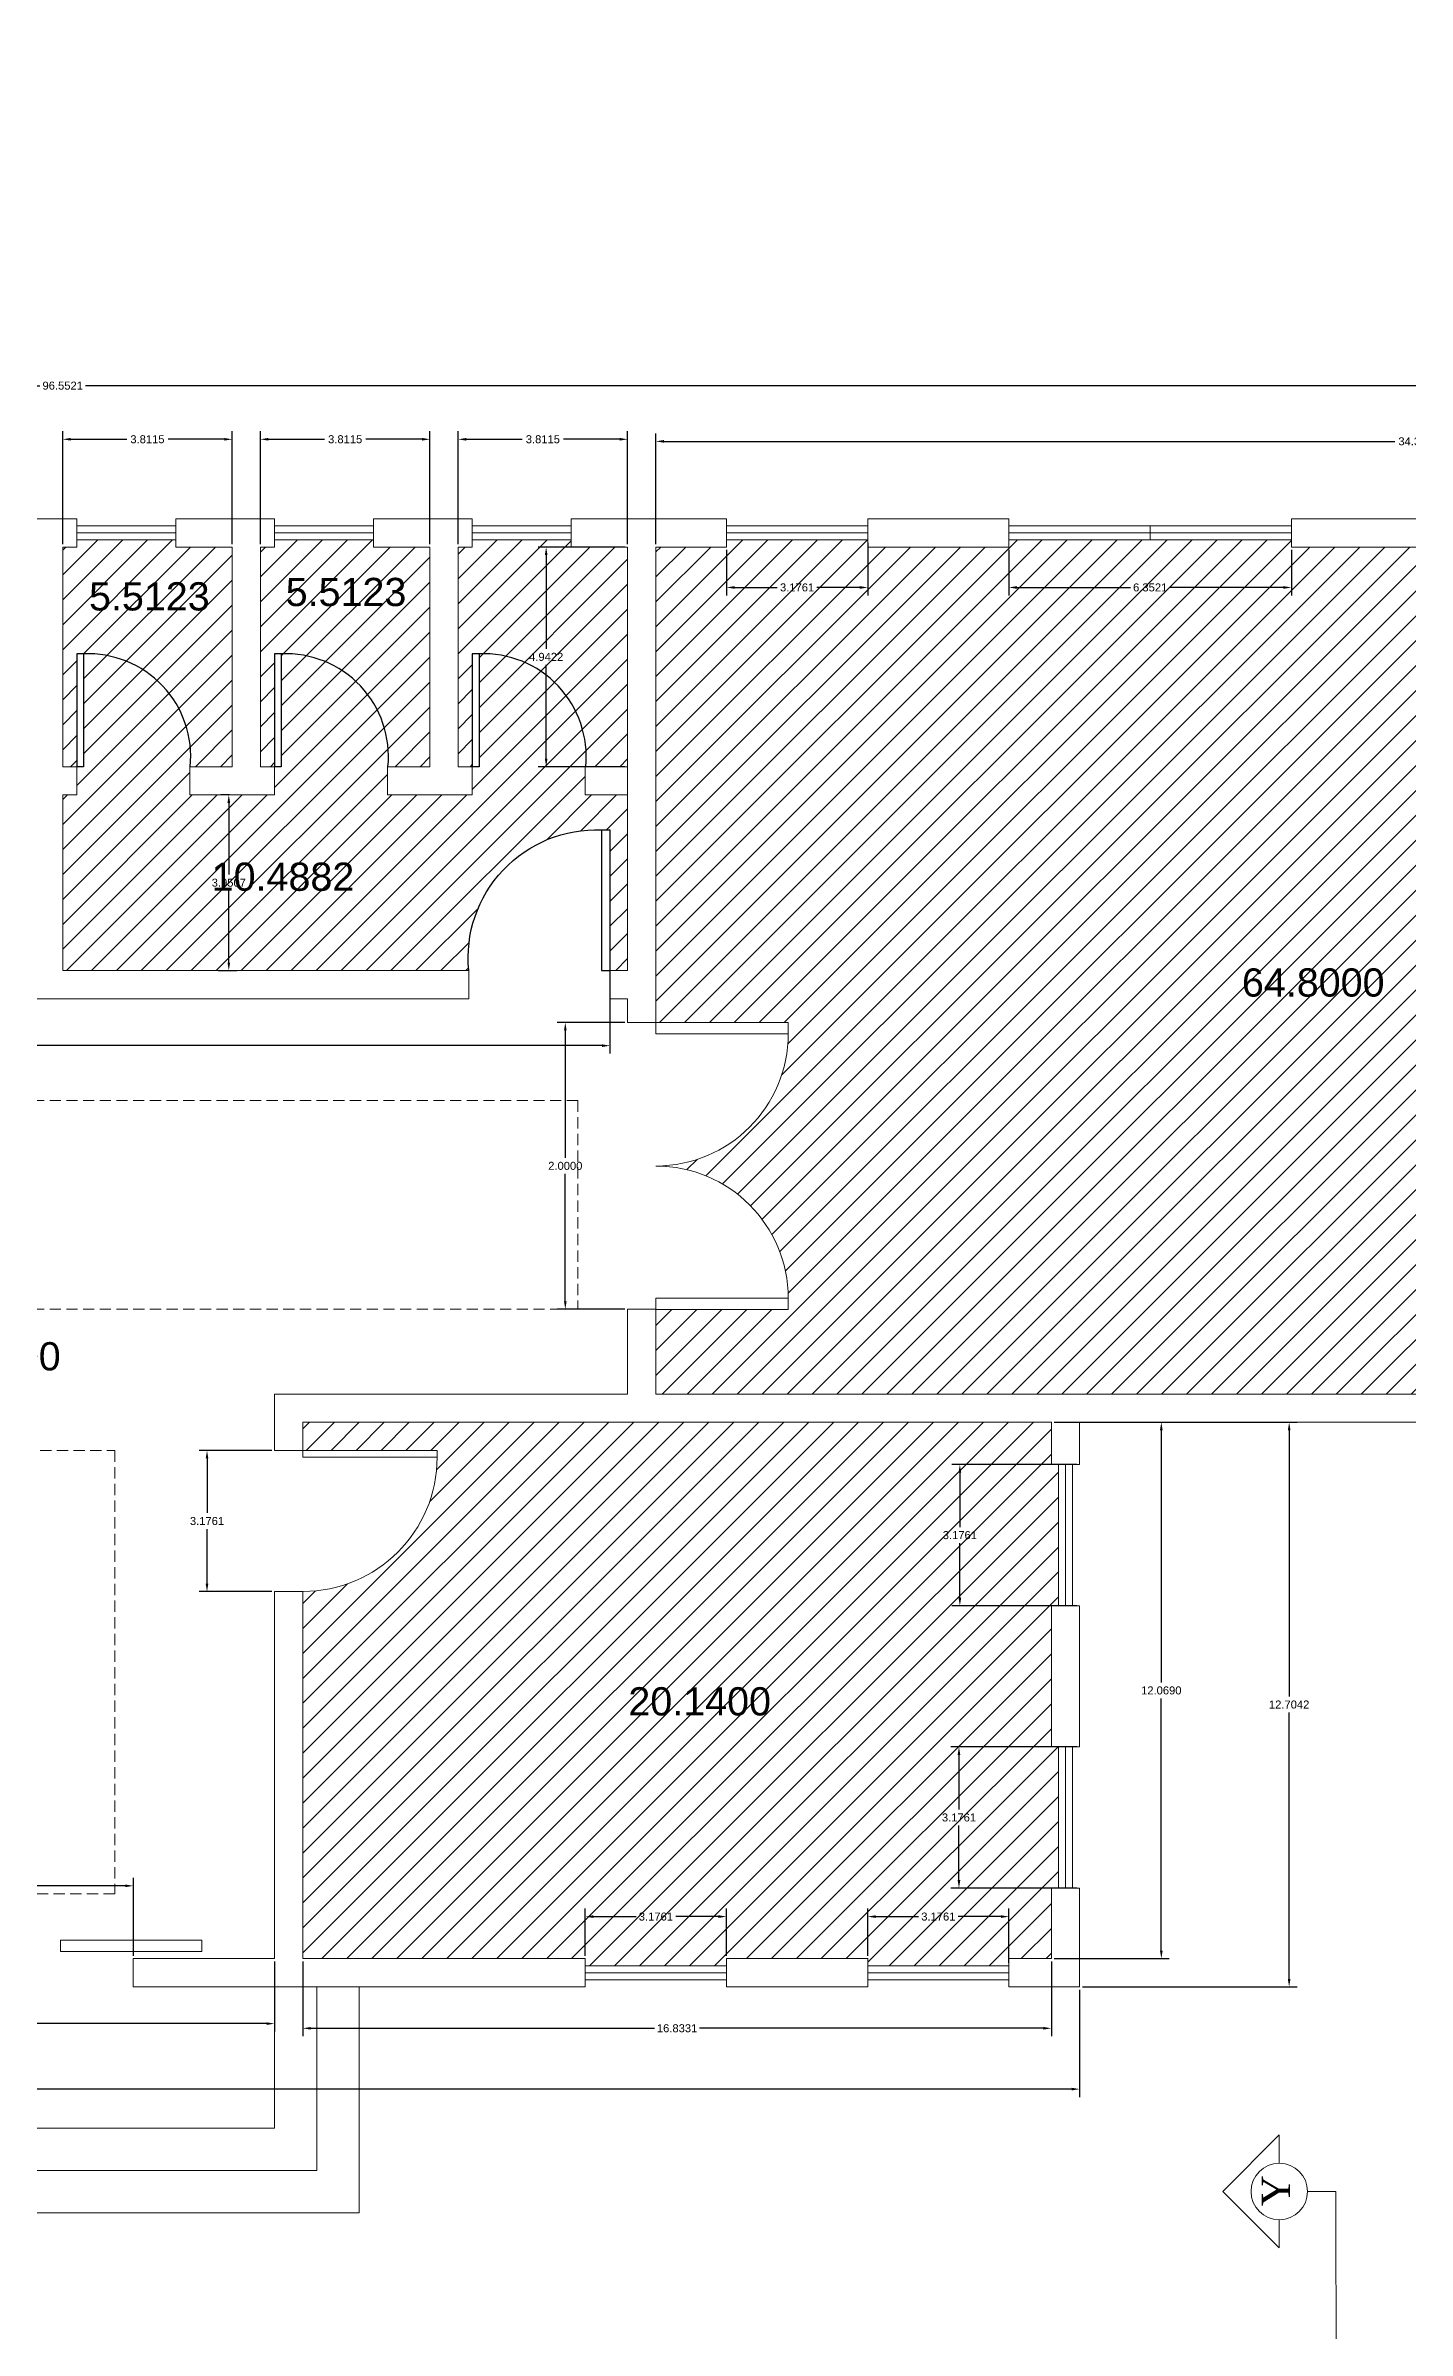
# Model space of a CAD drawing. Header units: inches. Extents: x 4 to 844, y 19 to 530.
# Drawn here: x 472 to 502.6, y 119.2 to 170.6 of the extents above; entities that cross this region are included whole.
import ezdxf

# ---------------------------------------------------------------- set-up
doc = ezdxf.new("R2010")
doc.units = ezdxf.units.IN
doc.header["$MEASUREMENT"] = 0
doc.linetypes.add('HIDDEN', pattern=[0.375, 0.25, -0.125])
doc.linetypes.add('LÍNEAS_OCULTAS2', pattern=[4.7625, 3.175, -1.5875])
doc.layers.add('arco', color=51, linetype='LÍNEAS_OCULTAS2', lineweight=35)
doc.layers.add('EJES', color=2, linetype='Continuous', lineweight=100)
doc.layers.add('DOOR', color=2, linetype='Continuous')
doc.layers.add('FUR', color=6, linetype='Continuous')
doc.styles.get("Standard").update_dxf_attribs({"font": 'arial.ttf'})
doc.dimstyles.get("Standard").update_dxf_attribs({"dimtxt": 0.18, "dimasz": 0.18, "dimexe": 0.18, "dimexo": 0.0625, "dimgap": 0.09, "dimtad": 0, "dimtih": 1, "dimtoh": 1, "dimdec": 4, "dimzin": 0, "dimdsep": 46, "dimtxsty": 'Standard', "dimcen": 0.09, "dimadec": 0, "dimazin": 0, "dimtfac": 1, "dimtdec": 4, "dimtofl": 0, "dimtmove": 0, "dimatfit": 3, "dimfxl": 1, "dimtolj": 1, "dimtzin": 0, "dimarcsym": 0})
pattern_1 = [(45, (369.194, 33.70796), (-0.2807264, 0.2807264), [])]

# ---------------------------------------------------------------- blocks, each defined once
blk = doc.blocks.new('*D195')
at = {"color": 0, "lineweight": -2, "transparency": 16777216}
for p, q in [((485.742, 159.411), (485.742, 161.906)), ((485.922, 161.726), (502.36, 161.726)), ((519.864, 161.726), (503.426, 161.726)), ((520.044, 159.411), (520.044, 161.906))]:
    blk.add_line(p, q, dxfattribs=at)
at = {"color": 0, "lineweight": 0, "transparency": 16777216}
for points in [[(485.922, 161.756), (485.922, 161.696), (485.742, 161.726)], [(519.864, 161.756), (519.864, 161.696), (520.044, 161.726)]]:
    blk.add_solid(points, dxfattribs=at)
at = {"layer": 'Defpoints', "color": 0, "lineweight": 0, "transparency": 16777216}
for p in [(520.044, 161.726), (485.742, 159.348), (520.044, 159.348)]:
    blk.add_point(p, dxfattribs=at)
at = {"color": 0, "lineweight": 0, "transparency": 16777216, "insert": (502.893, 161.726), "char_height": 0.18, "attachment_point": 5}
blk.add_mtext('\\A1;34.3014', dxfattribs=at)
blk = doc.blocks.new('*D196')
at = {"color": 0, "lineweight": -2, "transparency": 16777216}
for p, q in [((477.802, 127.525), (477.802, 125.841)), ((494.635, 127.525), (494.635, 125.841)), ((477.982, 126.021), (485.711, 126.021)), ((494.455, 126.021), (486.726, 126.021))]:
    blk.add_line(p, q, dxfattribs=at)
at = {"color": 0, "lineweight": 0, "transparency": 16777216}
for points in [[(477.982, 126.051), (477.982, 125.991), (477.802, 126.021)], [(494.455, 126.051), (494.455, 125.991), (494.635, 126.021)]]:
    blk.add_solid(points, dxfattribs=at)
at = {"layer": 'Defpoints', "color": 0, "lineweight": 0, "transparency": 16777216}
for p in [(477.802, 127.588), (494.635, 127.588), (494.635, 126.021)]:
    blk.add_point(p, dxfattribs=at)
at = {"color": 0, "lineweight": 0, "transparency": 16777216, "insert": (486.219, 126.021), "char_height": 0.18, "attachment_point": 5}
blk.add_mtext('\\A1;16.8331', dxfattribs=at)
blk = doc.blocks.new('*D198')
at = {"color": 0, "lineweight": -2, "transparency": 16777216}
for p, q in [((494.698, 139.657), (497.288, 139.657)), ((497.108, 139.477), (497.108, 133.804)), ((497.108, 127.768), (497.108, 133.44)), ((494.698, 127.588), (497.288, 127.588))]:
    blk.add_line(p, q, dxfattribs=at)
at = {"color": 0, "lineweight": 0, "transparency": 16777216}
for points in [[(497.078, 139.477), (497.138, 139.477), (497.108, 139.657)], [(497.078, 127.768), (497.138, 127.768), (497.108, 127.588)]]:
    blk.add_solid(points, dxfattribs=at)
at = {"layer": 'Defpoints', "color": 0, "lineweight": 0, "transparency": 16777216}
for p in [(494.635, 139.657), (494.635, 127.588), (497.108, 127.588)]:
    blk.add_point(p, dxfattribs=at)
at = {"color": 0, "lineweight": 0, "transparency": 16777216, "insert": (497.108, 133.622), "char_height": 0.18, "attachment_point": 5}
blk.add_mtext('\\A1;12.0690', dxfattribs=at)
blk = doc.blocks.new('*D200')
at = {"color": 0, "lineweight": -2, "transparency": 16777216}
for p, q in [((464.463, 127.525), (464.463, 125.946)), ((477.167, 127.525), (477.167, 125.946)), ((464.643, 126.126), (470.291, 126.126)), ((476.987, 126.126), (471.339, 126.126))]:
    blk.add_line(p, q, dxfattribs=at)
at = {"color": 0, "lineweight": 0, "transparency": 16777216}
for points in [[(464.643, 126.156), (464.643, 126.096), (464.463, 126.126)], [(476.987, 126.156), (476.987, 126.096), (477.167, 126.126)]]:
    blk.add_solid(points, dxfattribs=at)
at = {"layer": 'Defpoints', "color": 0, "lineweight": 0, "transparency": 16777216}
for p in [(464.463, 127.588), (477.167, 127.588), (464.463, 126.126)]:
    blk.add_point(p, dxfattribs=at)
at = {"color": 0, "lineweight": 0, "transparency": 16777216, "insert": (470.815, 126.126), "char_height": 0.18, "attachment_point": 5}
blk.add_mtext('\\A1;12.7042', dxfattribs=at)
blk = doc.blocks.new('*D204')
at = {"color": 0, "lineweight": -2, "transparency": 16777216}
for p, q in [((424.127, 160.046), (424.127, 163.159)), ((424.307, 162.979), (471.887, 162.979)), ((520.499, 162.979), (472.919, 162.979)), ((520.679, 160.046), (520.679, 163.159))]:
    blk.add_line(p, q, dxfattribs=at)
at = {"color": 0, "lineweight": 0, "transparency": 16777216}
for points in [[(424.307, 163.009), (424.307, 162.949), (424.127, 162.979)], [(520.499, 163.009), (520.499, 162.949), (520.679, 162.979)]]:
    blk.add_solid(points, dxfattribs=at)
at = {"layer": 'Defpoints', "color": 0, "lineweight": 0, "transparency": 16777216}
for p in [(520.679, 162.979), (424.127, 159.984), (520.679, 159.984)]:
    blk.add_point(p, dxfattribs=at)
at = {"color": 0, "lineweight": 0, "transparency": 16777216, "insert": (472.403, 162.979), "char_height": 0.18, "attachment_point": 5}
blk.add_mtext('\\A1;96.5521', dxfattribs=at)
blk = doc.blocks.new('*D205')
at = {"color": 0, "lineweight": -2, "transparency": 16777216}
for p, q in [((495.333, 139.657), (500.163, 139.657)), ((499.983, 139.477), (499.983, 133.487)), ((499.983, 127.133), (499.983, 133.123)), ((495.333, 126.953), (500.163, 126.953))]:
    blk.add_line(p, q, dxfattribs=at)
at = {"color": 0, "lineweight": 0, "transparency": 16777216}
for points in [[(499.953, 139.477), (500.013, 139.477), (499.983, 139.657)], [(499.953, 127.133), (500.013, 127.133), (499.983, 126.953)]]:
    blk.add_solid(points, dxfattribs=at)
at = {"layer": 'Defpoints', "color": 0, "lineweight": 0, "transparency": 16777216}
for p in [(495.27, 139.657), (495.27, 126.953), (499.983, 126.953)]:
    blk.add_point(p, dxfattribs=at)
at = {"color": 0, "lineweight": 0, "transparency": 16777216, "insert": (499.983, 133.305), "char_height": 0.18, "attachment_point": 5}
blk.add_mtext('\\A1;12.7042', dxfattribs=at)
blk = doc.blocks.new('*D207')
at = {"color": 0, "lineweight": -2, "transparency": 16777216}
for p, q in [((446.359, 126.89), (446.359, 124.473)), ((495.27, 126.89), (495.27, 124.473)), ((446.539, 124.653), (470.278, 124.653)), ((495.09, 124.653), (471.352, 124.653))]:
    blk.add_line(p, q, dxfattribs=at)
at = {"color": 0, "lineweight": 0, "transparency": 16777216}
for points in [[(446.539, 124.683), (446.539, 124.623), (446.359, 124.653)], [(495.09, 124.683), (495.09, 124.623), (495.27, 124.653)]]:
    blk.add_solid(points, dxfattribs=at)
at = {"layer": 'Defpoints', "color": 0, "lineweight": 0, "transparency": 16777216}
for p in [(446.359, 126.953), (495.27, 126.953), (446.359, 124.653)]:
    blk.add_point(p, dxfattribs=at)
at = {"color": 0, "lineweight": 0, "transparency": 16777216, "insert": (470.815, 124.653), "char_height": 0.18, "attachment_point": 5}
blk.add_mtext('\\A1;48.9113', dxfattribs=at)
blk = doc.blocks.new('*D212')
at = {"color": 0, "lineweight": -2, "transparency": 16777216}
for p, q in [((485.045, 148.651), (483.525, 148.651)), ((483.705, 148.471), (483.705, 145.606)), ((483.705, 142.378), (483.705, 145.243)), ((485.045, 142.198), (483.525, 142.198))]:
    blk.add_line(p, q, dxfattribs=at)
at = {"color": 0, "lineweight": 0, "transparency": 16777216}
for points in [[(483.675, 148.471), (483.735, 148.471), (483.705, 148.651)], [(483.675, 142.378), (483.735, 142.378), (483.705, 142.198)]]:
    blk.add_solid(points, dxfattribs=at)
at = {"layer": 'Defpoints', "color": 0, "lineweight": 0, "transparency": 16777216}
for p in [(485.107, 148.651), (483.705, 142.198), (485.107, 142.198)]:
    blk.add_point(p, dxfattribs=at)
at = {"color": 0, "lineweight": 0, "transparency": 16777216, "insert": (483.705, 145.425), "char_height": 0.18, "attachment_point": 5}
blk.add_mtext('\\A1;2.0000', dxfattribs=at)
blk = doc.blocks.new('*D224')
at = {"color": 0, "lineweight": -2, "transparency": 16777216}
for p, q in [((477.104, 139.022), (475.468, 139.022)), ((475.648, 138.842), (475.648, 137.616)), ((475.648, 136.026), (475.648, 137.252)), ((477.104, 135.846), (475.468, 135.846))]:
    blk.add_line(p, q, dxfattribs=at)
at = {"color": 0, "lineweight": 0, "transparency": 16777216}
for points in [[(475.618, 138.842), (475.678, 138.842), (475.648, 139.022)], [(475.618, 136.026), (475.678, 136.026), (475.648, 135.846)]]:
    blk.add_solid(points, dxfattribs=at)
at = {"layer": 'Defpoints', "color": 0, "lineweight": 0, "transparency": 16777216}
for p in [(477.167, 139.022), (475.648, 135.846), (477.167, 135.846)]:
    blk.add_point(p, dxfattribs=at)
at = {"color": 0, "lineweight": 0, "transparency": 16777216, "insert": (475.648, 137.434), "char_height": 0.18, "attachment_point": 5}
blk.add_mtext('\\A1;3.1761', dxfattribs=at)
blk = doc.blocks.new('*D214')
at = {"color": 0, "lineweight": -2, "transparency": 16777216}
for p, q in [((467.639, 127.65), (467.639, 129.407)), ((467.819, 129.227), (470.368, 129.227)), ((473.811, 129.227), (471.262, 129.227)), ((473.991, 127.65), (473.991, 129.407))]:
    blk.add_line(p, q, dxfattribs=at)
at = {"color": 0, "lineweight": 0, "transparency": 16777216}
for points in [[(467.819, 129.257), (467.819, 129.197), (467.639, 129.227)], [(473.811, 129.257), (473.811, 129.197), (473.991, 129.227)]]:
    blk.add_solid(points, dxfattribs=at)
at = {"layer": 'Defpoints', "color": 0, "lineweight": 0, "transparency": 16777216}
for p in [(467.639, 129.227), (467.639, 127.588), (473.991, 127.588)]:
    blk.add_point(p, dxfattribs=at)
at = {"color": 0, "lineweight": 0, "transparency": 16777216, "insert": (470.815, 129.227), "char_height": 0.18, "attachment_point": 5}
blk.add_mtext('\\A1;6.3521', dxfattribs=at)
blk = doc.blocks.new('*D227')
at = {"color": 0, "lineweight": -2, "transparency": 16777216}
for p, q in [((493.682, 159.286), (493.682, 158.259)), ((500.035, 159.286), (500.035, 158.259)), ((493.862, 158.439), (496.412, 158.439)), ((499.855, 158.439), (497.305, 158.439))]:
    blk.add_line(p, q, dxfattribs=at)
at = {"color": 0, "lineweight": 0, "transparency": 16777216}
for points in [[(493.862, 158.469), (493.862, 158.409), (493.682, 158.439)], [(499.855, 158.469), (499.855, 158.409), (500.035, 158.439)]]:
    blk.add_solid(points, dxfattribs=at)
at = {"layer": 'Defpoints', "color": 0, "lineweight": 0, "transparency": 16777216}
for p in [(493.682, 159.348), (500.035, 159.348), (493.682, 158.439)]:
    blk.add_point(p, dxfattribs=at)
at = {"color": 0, "lineweight": 0, "transparency": 16777216, "insert": (496.858, 158.439), "char_height": 0.18, "attachment_point": 5}
blk.add_mtext('\\A1;6.3521', dxfattribs=at)
blk = doc.blocks.new('*D228')
at = {"color": 0, "lineweight": -2, "transparency": 16777216}
for p, q in [((490.506, 159.445), (490.506, 158.259)), ((487.33, 159.286), (487.33, 158.259)), ((487.51, 158.439), (488.472, 158.439)), ((490.326, 158.439), (489.365, 158.439))]:
    blk.add_line(p, q, dxfattribs=at)
at = {"color": 0, "lineweight": 0, "transparency": 16777216}
for points in [[(487.51, 158.469), (487.51, 158.409), (487.33, 158.439)], [(490.326, 158.469), (490.326, 158.409), (490.506, 158.439)]]:
    blk.add_solid(points, dxfattribs=at)
at = {"layer": 'Defpoints', "color": 0, "lineweight": 0, "transparency": 16777216}
for p in [(487.33, 159.348), (490.506, 159.507), (490.506, 158.439)]:
    blk.add_point(p, dxfattribs=at)
at = {"color": 0, "lineweight": 0, "transparency": 16777216, "insert": (488.918, 158.439), "char_height": 0.18, "attachment_point": 5}
blk.add_mtext('\\A1;3.1761', dxfattribs=at)
blk = doc.blocks.new('*D233')
at = {"color": 0, "lineweight": -2, "transparency": 16777216}
for p, q in [((495.208, 138.704), (492.398, 138.704)), ((492.578, 138.524), (492.578, 137.298)), ((492.578, 135.708), (492.578, 136.934)), ((495.208, 135.528), (492.398, 135.528))]:
    blk.add_line(p, q, dxfattribs=at)
at = {"color": 0, "lineweight": 0, "transparency": 16777216}
for points in [[(492.548, 138.524), (492.608, 138.524), (492.578, 138.704)], [(492.548, 135.708), (492.608, 135.708), (492.578, 135.528)]]:
    blk.add_solid(points, dxfattribs=at)
at = {"layer": 'Defpoints', "color": 0, "lineweight": 0, "transparency": 16777216}
for p in [(495.27, 138.704), (492.578, 135.528), (495.27, 135.528)]:
    blk.add_point(p, dxfattribs=at)
at = {"color": 0, "lineweight": 0, "transparency": 16777216, "insert": (492.578, 137.116), "char_height": 0.18, "attachment_point": 5}
blk.add_mtext('\\A1;3.1761', dxfattribs=at)
blk = doc.blocks.new('*D234')
at = {"color": 0, "lineweight": -2, "transparency": 16777216}
for p, q in [((495.208, 132.352), (492.378, 132.352)), ((492.558, 132.172), (492.558, 130.946)), ((492.558, 129.356), (492.558, 130.582)), ((495.208, 129.176), (492.378, 129.176))]:
    blk.add_line(p, q, dxfattribs=at)
at = {"color": 0, "lineweight": 0, "transparency": 16777216}
for points in [[(492.528, 132.172), (492.588, 132.172), (492.558, 132.352)], [(492.528, 129.356), (492.588, 129.356), (492.558, 129.176)]]:
    blk.add_solid(points, dxfattribs=at)
at = {"layer": 'Defpoints', "color": 0, "lineweight": 0, "transparency": 16777216}
for p in [(495.27, 132.352), (492.558, 129.176), (495.27, 129.176)]:
    blk.add_point(p, dxfattribs=at)
at = {"color": 0, "lineweight": 0, "transparency": 16777216, "insert": (492.558, 130.764), "char_height": 0.18, "attachment_point": 5}
blk.add_mtext('\\A1;3.1761', dxfattribs=at)
blk = doc.blocks.new('*D235')
at = {"color": 0, "lineweight": -2, "transparency": 16777216}
for p, q in [((490.506, 127.65), (490.506, 128.714)), ((490.686, 128.534), (491.648, 128.534)), ((493.502, 128.534), (492.541, 128.534)), ((493.682, 127.492), (493.682, 128.714))]:
    blk.add_line(p, q, dxfattribs=at)
at = {"color": 0, "lineweight": 0, "transparency": 16777216}
for points in [[(490.686, 128.564), (490.686, 128.504), (490.506, 128.534)], [(493.502, 128.564), (493.502, 128.504), (493.682, 128.534)]]:
    blk.add_solid(points, dxfattribs=at)
at = {"layer": 'Defpoints', "color": 0, "lineweight": 0, "transparency": 16777216}
for p in [(490.506, 128.534), (490.506, 127.588), (493.682, 127.429)]:
    blk.add_point(p, dxfattribs=at)
at = {"color": 0, "lineweight": 0, "transparency": 16777216, "insert": (492.094, 128.534), "char_height": 0.18, "attachment_point": 5}
blk.add_mtext('\\A1;3.1761', dxfattribs=at)
blk = doc.blocks.new('*D236')
at = {"color": 0, "lineweight": -2, "transparency": 16777216}
for p, q in [((484.154, 127.65), (484.154, 128.714)), ((484.334, 128.534), (485.296, 128.534)), ((487.15, 128.534), (486.188, 128.534)), ((487.33, 127.65), (487.33, 128.714))]:
    blk.add_line(p, q, dxfattribs=at)
at = {"color": 0, "lineweight": 0, "transparency": 16777216}
for points in [[(484.334, 128.564), (484.334, 128.504), (484.154, 128.534)], [(487.15, 128.564), (487.15, 128.504), (487.33, 128.534)]]:
    blk.add_solid(points, dxfattribs=at)
at = {"layer": 'Defpoints', "color": 0, "lineweight": 0, "transparency": 16777216}
for p in [(487.33, 128.534), (484.154, 127.588), (487.33, 127.588)]:
    blk.add_point(p, dxfattribs=at)
at = {"color": 0, "lineweight": 0, "transparency": 16777216, "insert": (485.742, 128.534), "char_height": 0.18, "attachment_point": 5}
blk.add_mtext('\\A1;3.1761', dxfattribs=at)
blk = doc.blocks.new('DESK4')
at = {"color": 0}
for p, q in [((0, 1), (-0.06, 1)), ((0, 0), (-0.06, 0))]:
    blk.add_line(p, q, dxfattribs=at)
blk.add_lwpolyline([(-0.06, 1), (-0.06, 0)], dxfattribs=at)
blk.add_lwpolyline([(0.944, 0, 0.455404), (0, 1), (0, 0)], format="xyb", dxfattribs=at)
blk = doc.blocks.new('*D218')
at = {"color": 0, "lineweight": -2, "transparency": 16777216}
for p, q in [((472.402, 159.411), (472.402, 161.953)), ((476.214, 159.411), (476.214, 161.953)), ((472.582, 161.773), (473.844, 161.773)), ((476.034, 161.773), (474.772, 161.773))]:
    blk.add_line(p, q, dxfattribs=at)
at = {"color": 0, "lineweight": 0, "transparency": 16777216}
for points in [[(472.582, 161.803), (472.582, 161.743), (472.402, 161.773)], [(476.034, 161.803), (476.034, 161.743), (476.214, 161.773)]]:
    blk.add_solid(points, dxfattribs=at)
at = {"layer": 'Defpoints', "color": 0, "lineweight": 0, "transparency": 16777216}
for p in [(476.214, 161.773), (472.402, 159.348), (476.214, 159.348)]:
    blk.add_point(p, dxfattribs=at)
at = {"color": 0, "lineweight": 0, "transparency": 16777216, "insert": (474.308, 161.773), "char_height": 0.18, "attachment_point": 5}
blk.add_mtext('\\A1;3.8115', dxfattribs=at)
blk = doc.blocks.new('*D219')
at = {"color": 0, "lineweight": -2, "transparency": 16777216}
for p, q in [((476.849, 159.411), (476.849, 161.953)), ((480.66, 159.411), (480.66, 161.953)), ((477.029, 161.773), (478.29, 161.773)), ((480.48, 161.773), (479.219, 161.773))]:
    blk.add_line(p, q, dxfattribs=at)
at = {"color": 0, "lineweight": 0, "transparency": 16777216}
for points in [[(477.029, 161.803), (477.029, 161.743), (476.849, 161.773)], [(480.48, 161.803), (480.48, 161.743), (480.66, 161.773)]]:
    blk.add_solid(points, dxfattribs=at)
at = {"layer": 'Defpoints', "color": 0, "lineweight": 0, "transparency": 16777216}
for p in [(480.66, 161.773), (476.849, 159.348), (480.66, 159.348)]:
    blk.add_point(p, dxfattribs=at)
at = {"color": 0, "lineweight": 0, "transparency": 16777216, "insert": (478.755, 161.773), "char_height": 0.18, "attachment_point": 5}
blk.add_mtext('\\A1;3.8115', dxfattribs=at)
blk = doc.blocks.new('*D220')
at = {"color": 0, "lineweight": -2, "transparency": 16777216}
for p, q in [((481.296, 159.411), (481.296, 161.953)), ((485.107, 159.411), (485.107, 161.953)), ((481.476, 161.773), (482.737, 161.773)), ((484.927, 161.773), (483.666, 161.773))]:
    blk.add_line(p, q, dxfattribs=at)
at = {"color": 0, "lineweight": 0, "transparency": 16777216}
for points in [[(481.476, 161.803), (481.476, 161.743), (481.296, 161.773)], [(484.927, 161.803), (484.927, 161.743), (485.107, 161.773)]]:
    blk.add_solid(points, dxfattribs=at)
at = {"layer": 'Defpoints', "color": 0, "lineweight": 0, "transparency": 16777216}
for p in [(485.107, 161.773), (481.296, 159.348), (485.107, 159.348)]:
    blk.add_point(p, dxfattribs=at)
at = {"color": 0, "lineweight": 0, "transparency": 16777216, "insert": (483.201, 161.773), "char_height": 0.18, "attachment_point": 5}
blk.add_mtext('\\A1;3.8115', dxfattribs=at)
blk = doc.blocks.new('*D221')
at = {"color": 0, "lineweight": -2, "transparency": 16777216}
for p, q in [((485.045, 159.348), (483.095, 159.348)), ((483.275, 159.168), (483.275, 157.059)), ((483.275, 154.586), (483.275, 156.695)), ((485.045, 154.406), (483.095, 154.406))]:
    blk.add_line(p, q, dxfattribs=at)
at = {"color": 0, "lineweight": 0, "transparency": 16777216}
for points in [[(483.245, 159.168), (483.305, 159.168), (483.275, 159.348)], [(483.245, 154.586), (483.305, 154.586), (483.275, 154.406)]]:
    blk.add_solid(points, dxfattribs=at)
at = {"layer": 'Defpoints', "color": 0, "lineweight": 0, "transparency": 16777216}
for p in [(485.107, 159.348), (483.275, 154.406), (485.107, 154.406)]:
    blk.add_point(p, dxfattribs=at)
at = {"color": 0, "lineweight": 0, "transparency": 16777216, "insert": (483.275, 156.877), "char_height": 0.18, "attachment_point": 5}
blk.add_mtext('\\A1;4.9422', dxfattribs=at)
blk = doc.blocks.new('*D222')
at = {"color": 0, "lineweight": -2, "transparency": 16777216}
for p, q in [((476.151, 153.771), (475.958, 153.771)), ((476.138, 153.591), (476.138, 151.978)), ((476.138, 150), (476.138, 151.614)), ((475.906, 149.82), (476.318, 149.82))]:
    blk.add_line(p, q, dxfattribs=at)
at = {"color": 0, "lineweight": 0, "transparency": 16777216}
for points in [[(476.108, 153.591), (476.168, 153.591), (476.138, 153.771)], [(476.108, 150), (476.168, 150), (476.138, 149.82)]]:
    blk.add_solid(points, dxfattribs=at)
at = {"layer": 'Defpoints', "color": 0, "lineweight": 0, "transparency": 16777216}
for p in [(476.214, 153.771), (475.843, 149.82), (476.138, 149.82)]:
    blk.add_point(p, dxfattribs=at)
at = {"color": 0, "lineweight": 0, "transparency": 16777216, "insert": (476.138, 151.796), "char_height": 0.18, "attachment_point": 5}
blk.add_mtext('\\A1;3.9507', dxfattribs=at)
blk = doc.blocks.new('*D223')
at = {"color": 0, "lineweight": -2, "transparency": 16777216}
for p, q in [((457.158, 152.673), (457.158, 147.95)), ((484.71, 152.921), (484.71, 147.95)), ((457.338, 148.13), (470.416, 148.13)), ((484.53, 148.13), (471.452, 148.13))]:
    blk.add_line(p, q, dxfattribs=at)
at = {"color": 0, "lineweight": 0, "transparency": 16777216}
for points in [[(457.338, 148.16), (457.338, 148.1), (457.158, 148.13)], [(484.53, 148.16), (484.53, 148.1), (484.71, 148.13)]]:
    blk.add_solid(points, dxfattribs=at)
at = {"layer": 'Defpoints', "color": 0, "lineweight": 0, "transparency": 16777216}
for p in [(457.158, 152.735), (484.71, 152.984), (484.71, 148.13)]:
    blk.add_point(p, dxfattribs=at)
at = {"color": 0, "lineweight": 0, "transparency": 16777216, "insert": (470.934, 148.13), "char_height": 0.18, "attachment_point": 5}
blk.add_mtext('\\A1;27.5521', dxfattribs=at)

msp = doc.modelspace()

# ---------------------------------------------------------------- hatches: boundary and pattern name
at = {"lineweight": 0, "true_color": 0x136734}
h = msp.add_hatch(dxfattribs=at)
h.set_pattern_fill('ANSI31', color=116, scale=3.176056)
h.set_pattern_definition([(45, (369.194, -484.6063), (-0.28072637, 0.28072637), [])])
h.paths.add_polyline_path([(485.10709, 159.3484), (483.83666, 159.3484), (483.83666, 159.5072), (481.61324, 159.5072), (481.61324, 159.3484), (481.29563, 159.3484), (481.29563, 154.40618), (481.61324, 154.40618), (481.61324, 156.94702), (481.76569, 156.94702, -0.45540423), (484.16424, 154.40618), (485.10709, 154.40618)])
h.paths.add_polyline_path([(480.66042, 159.3484), (479.39, 159.3484), (479.39, 159.5072), (477.16657, 159.5072), (477.16657, 159.3484), (476.84897, 159.3484), (476.84897, 154.40618), (477.16657, 154.40618), (477.16657, 156.94702), (477.31902, 156.94702, -0.45540423), (479.71758, 154.40618), (480.66042, 154.40618)])
h.paths.add_polyline_path([(471.76709, 159.3484), (470.49667, 159.3484), (470.49667, 159.5072), (468.27324, 159.5072), (468.27324, 159.3484), (467.95564, 159.3484), (467.95564, 154.40618), (468.27324, 154.40618), (468.27324, 156.94702), (468.42569, 156.94702, -0.45540423), (470.82425, 154.40618), (471.76709, 154.40618)])
h.paths.add_polyline_path([(476.21376, 159.3484), (474.94333, 159.3484), (474.94333, 159.5072), (472.71991, 159.5072), (472.71991, 159.3484), (472.4023, 159.3484), (472.4023, 154.40618), (472.71991, 154.40618), (472.71991, 156.94702), (472.87236, 156.94702, -0.45540423), (475.27091, 154.40618), (476.21376, 154.40618)])
h.paths.add_polyline_path([(467.32043, 159.3484), (466.05, 159.3484), (466.05, 159.5072), (463.82658, 159.5072), (463.82658, 159.3484), (463.50897, 159.3484), (463.50897, 154.40618), (463.82658, 154.40618), (463.82658, 156.94702), (463.97903, 156.94702, -0.45540423), (466.37758, 154.40618), (467.32043, 154.40618)])
h.paths.add_polyline_path([(481.76569, 156.94702), (481.76569, 154.40618), (481.61324, 154.40618), (481.61324, 153.77097), (479.70742, 153.77097), (479.70742, 154.40618), (479.71758, 154.40618, 0.45540423), (477.31902, 156.94702), (477.31902, 154.40618), (477.16657, 154.40618), (477.16657, 153.77097), (475.26075, 153.77097), (475.26075, 154.40618), (475.27091, 154.40618, 0.45540423), (472.87236, 156.94702), (472.87236, 154.40618), (472.71991, 154.40618), (472.71991, 153.77097), (472.4023, 153.77097), (472.4023, 149.82023), (481.53385, 149.82023, -0.45540423), (484.52005, 152.98358), (484.70985, 152.98358), (484.70985, 149.82023), (485.10709, 149.82023), (485.10709, 153.77097), (484.15408, 153.77097), (484.15408, 154.40618), (484.16424, 154.40618, 0.45540423)])
h.paths.add_polyline_path([(462.87376, 159.3484), (461.60334, 159.3484), (461.60334, 159.5072), (459.37991, 159.5072), (459.37991, 159.3484), (457.15779, 159.3484), (457.15779, 154.40618), (457.50211, 154.40618), (457.50211, 156.94702), (457.65456, 156.94702, -0.45540423), (460.05311, 154.40618), (462.87376, 154.40618)])
h.paths.add_polyline_path([(471.76709, 153.77097), (470.81409, 153.77097), (470.81409, 154.40618), (470.82425, 154.40618, 0.45540423), (468.42569, 156.94702), (468.42569, 154.40618), (468.27324, 154.40618), (468.27324, 153.77097), (466.36742, 153.77097), (466.36742, 154.40618), (466.37758, 154.40618, 0.45540423), (463.97903, 156.94702), (463.97903, 154.40618), (463.82658, 154.40618), (463.82658, 153.77097), (460.04295, 153.77097), (460.04295, 154.40618), (460.05311, 154.40618, 0.45540423), (457.65456, 156.94702), (457.65456, 154.40618), (457.50211, 154.40618), (457.50211, 153.77097), (457.15779, 153.77097), (457.15779, 149.82023), (467.95644, 149.82023, -0.45540423), (470.94264, 152.98358), (471.13244, 152.98358), (471.13244, 149.82023), (471.76709, 149.82023)])
h.paths.add_polyline_path([(468.97979, 143.97628), (472.50508, 143.97628), (472.50508, 145.28527), (468.97979, 145.28527)], flags=9)
h.paths.add_polyline_path([(484.93811, 132.71035), (488.4634, 132.71035), (488.4634, 134.01934), (484.93811, 134.01934)], flags=9)
h.paths.add_polyline_path([(452.47052, 132.49453), (455.99581, 132.49453), (455.99581, 133.80351), (452.47052, 133.80351)], flags=9)
h.paths.add_polyline_path([(498.72879, 148.884), (502.25408, 148.884), (502.25408, 150.19299), (498.72879, 150.19299)], flags=9)
h.paths.add_polyline_path([(443.43578, 148.16233), (446.96107, 148.16233), (446.96107, 149.47132), (443.43578, 149.47132)], flags=9)
h.paths.add_polyline_path([(427.53421, 143.31727), (431.0595, 143.31727), (431.0595, 144.62626), (427.53421, 144.62626)], flags=9)
h.paths.add_polyline_path([(529.02455, 141.21224), (553.75034, 141.21224), (553.75034, 147.10267), (529.02455, 147.10267)], flags=9)
h.paths.add_polyline_path([(528.94228, 145.34985), (556.54797, 145.34985), (556.54797, 151.24028), (528.94228, 151.24028)], flags=9)
h.paths.add_polyline_path([(529.16525, 149.46722), (557.66201, 149.46722), (557.66201, 155.35765), (529.16525, 155.35765)], flags=9)
h.paths.add_polyline_path([(528.96616, 157.04355), (547.9224, 157.04355), (547.9224, 162.93398), (528.96616, 162.93398)], flags=9)
h.paths.add_polyline_path([(529.10128, 153.22183), (540.51948, 153.22183), (540.51948, 159.11226), (529.10128, 159.11226)], flags=9)
h.paths.add_polyline_path([(528.99712, 164.73823), (542.84871, 164.73823), (542.84871, 170.62867), (528.99712, 170.62867)], flags=9)
h.paths.add_polyline_path([(529.09829, 160.88027), (553.59985, 160.88027), (553.59985, 166.77071), (529.09829, 166.77071)], flags=9)
at = {"lineweight": 0, "true_color": 0xcd6928}
h = msp.add_hatch(dxfattribs=at)
h.set_pattern_fill('ANSI31', color=32, scale=3.176056)
h.set_pattern_definition(pattern_1)
h.paths.add_polyline_path([(509.56272, 159.3484), (509.56272, 159.5072), (503.21061, 159.5072), (503.21061, 159.3484), (500.03455, 159.3484), (500.03455, 159.5072), (493.68244, 159.5072), (493.68244, 159.3484), (490.50638, 159.3484), (490.50638, 159.5072), (487.33033, 159.5072), (487.33033, 159.3484), (485.7423, 159.3484), (485.7423, 148.65136), (488.7189, 148.65136), (488.7189, 148.39874, -0.41421356), (485.7423, 145.42214, -0.41421356), (488.7189, 142.44554), (488.7189, 142.19291), (485.7423, 142.19291), (485.7423, 140.29206), (494.63526, 140.29206), (503.21061, 140.29206), (503.21061, 140.13325), (509.56272, 140.13325), (509.56272, 140.29206), (512.73878, 140.29206), (512.73878, 140.13325), (519.09089, 140.13325), (519.09089, 140.29206), (520.04371, 140.29206), (520.04371, 142.5153), (520.20251, 142.5153), (520.20251, 148.86741), (520.04371, 148.86741), (520.04371, 152.04347), (520.20251, 152.04347), (520.20251, 158.39558), (520.04371, 158.39558), (520.04371, 159.3484), (519.09089, 159.3484), (519.09089, 159.5072), (512.73878, 159.5072), (512.73878, 159.3484)])
at = {"lineweight": 0, "true_color": 0x000000}
h = msp.add_hatch(dxfattribs=at)
h.set_pattern_fill('ANSI31', color=18, scale=3.176056)
h.set_pattern_definition(pattern_1)
h.paths.add_polyline_path([(494.63526, 135.52797), (494.79406, 135.52797), (494.79406, 138.70403), (494.63526, 138.70403), (494.63526, 139.65685), (477.80216, 139.65685), (477.80216, 139.02164), (480.82349, 139.02164), (480.82349, 138.87057, -0.41421356), (477.80216, 135.84924), (477.80216, 135.84558), (477.80216, 127.58783), (481.93103, 127.58783), (484.15427, 127.58783), (484.15427, 127.42903), (487.33033, 127.42903), (487.33033, 127.58783), (490.50638, 127.58783), (490.50638, 127.42903), (493.68244, 127.42903), (493.68244, 127.58783), (494.63526, 127.58783), (494.63526, 129.17586), (494.79406, 129.17586), (494.79406, 132.35192), (494.63526, 132.35192)])

# ---------------------------------------------------------------- linework, layer by layer
at = {"color": 18, "lineweight": 0, "true_color": 0x000000}
for p, q in [((470.49667, 159.98361), (472.71991, 159.98361)), ((472.71991, 159.3484), (472.71991, 159.98361)), ((474.94333, 159.3484), (474.94333, 159.98361)), ((474.94333, 159.98361), (477.16657, 159.98361)), ((477.16657, 159.3484), (477.16657, 159.98361)), ((479.39, 159.3484), (479.39, 159.98361)), ((479.39, 159.98361), (481.61324, 159.98361)), ((481.61324, 159.3484), (481.61324, 159.98361)), ((483.83666, 159.98361), (487.33033, 159.98361)), ((483.83666, 159.98361), (487.33033, 159.98361)), ((483.83666, 159.3484), (483.83666, 159.98361)), ((487.33033, 159.3484), (487.33033, 159.98361)), ((490.50638, 159.98361), (493.68244, 159.98361)), ((490.50638, 159.3484), (490.50638, 159.98361)), ((493.68244, 159.3484), (493.68244, 159.98361)), ((500.03455, 159.98361), (503.21061, 159.98361)), ((500.03455, 159.3484), (500.03455, 159.98361)), ((472.4023, 159.3484), (472.4023, 154.40618)), ((472.4023, 159.3484), (472.71991, 159.3484)), ((472.71991, 159.8248), (474.94333, 159.8248)), ((472.71991, 159.666), (474.94333, 159.666)), ((472.71991, 159.5072), (474.94333, 159.5072)), ((474.94333, 159.3484), (476.21376, 159.3484)), ((476.21376, 159.3484), (476.21376, 154.40618)), ((476.84897, 159.3484), (476.84897, 154.40618)), ((476.84897, 159.3484), (477.16657, 159.3484)), ((477.16657, 159.8248), (479.39, 159.8248)), ((477.16657, 159.666), (479.39, 159.666)), ((477.16657, 159.5072), (479.39, 159.5072)), ((479.39, 159.3484), (480.66042, 159.3484)), ((480.66042, 159.3484), (480.66042, 154.40618)), ((481.29563, 159.3484), (481.29563, 154.40618)), ((481.29563, 159.3484), (481.61324, 159.3484)), ((481.61324, 159.8248), (483.83666, 159.8248)), ((481.61324, 159.666), (483.83666, 159.666)), ((481.61324, 159.5072), (483.83666, 159.5072)), ((483.83666, 159.3484), (485.10709, 159.3484)), ((483.83666, 159.3484), (485.10709, 159.3484)), ((485.10709, 159.3484), (485.10709, 149.82023)), ((485.7423, 159.3484), (487.33033, 159.3484)), ((485.7423, 159.3484), (485.7423, 148.5498)), ((487.33033, 159.8248), (490.50638, 159.8248)), ((487.33033, 159.666), (490.50638, 159.666)), ((487.33033, 159.5072), (490.50638, 159.5072)), ((490.50638, 159.3484), (493.68244, 159.3484)), ((493.68244, 159.8248), (500.03455, 159.8248)), ((493.68244, 159.666), (500.03455, 159.666)), ((493.68244, 159.5072), (500.03455, 159.5072)), ((496.8585, 159.5072), (496.8585, 159.8248)), ((500.03455, 159.3484), (503.21061, 159.3484)), ((472.4023, 154.40618), (472.87236, 154.40618)), ((472.4023, 154.40618), (472.71991, 154.40618)), ((472.71991, 154.40618), (472.71991, 153.77097)), ((475.26075, 154.40618), (476.21376, 154.40618)), ((475.26075, 154.40618), (475.26075, 153.77097)), ((476.84897, 154.40618), (477.31902, 154.40618)), ((476.84897, 154.40618), (477.16657, 154.40618)), ((477.16657, 154.40618), (477.16657, 153.77097)), ((479.70742, 154.40618), (480.66042, 154.40618)), ((479.70742, 154.40618), (479.70742, 153.77097)), ((481.29563, 154.40618), (481.76569, 154.40618)), ((481.29563, 154.40618), (481.61324, 154.40618)), ((481.61324, 154.40618), (481.61324, 153.77097)), ((484.15408, 154.40618), (485.10709, 154.40618)), ((484.15408, 154.40618), (484.15408, 153.77097)), ((472.4023, 153.77097), (472.4023, 149.82023)), ((472.4023, 153.77097), (472.71991, 153.77097)), ((475.26075, 153.77097), (477.16657, 153.77097)), ((479.70742, 153.77097), (481.61324, 153.77097)), ((484.15408, 153.77097), (485.10709, 153.77097)), ((472.4023, 149.82023), (481.53385, 149.82023)), ((481.5338, 149.82023), (481.5338, 149.18502)), ((484.52005, 149.82023), (485.10709, 149.82023)), ((484.70985, 149.82023), (484.70985, 149.18502)), ((471.13244, 149.18502), (481.5338, 149.18502)), ((484.70985, 149.18502), (485.10709, 149.18502)), ((485.10709, 149.18502), (485.10709, 148.65136)), ((485.7423, 148.65136), (485.10709, 148.65136)), ((485.10709, 142.19769), (485.10709, 140.29206)), ((485.10709, 142.19769), (485.7423, 142.19769)), ((485.7423, 142.19769), (485.7423, 140.29206)), ((477.16695, 140.29206), (485.10709, 140.29206)), ((477.16695, 140.29206), (477.16695, 139.02164)), ((485.7423, 140.29206), (503.21061, 140.29206)), ((485.7423, 140.29206), (494.63526, 140.29206)), ((477.80216, 139.65685), (494.63526, 139.65685)), ((477.80216, 139.65685), (477.80216, 139.02164)), ((494.63526, 139.65685), (494.63526, 138.70403)), ((495.27047, 139.65685), (503.21061, 139.65685)), ((503.21061, 139.65685), (495.27047, 139.65685)), ((495.27047, 139.65685), (495.27047, 138.70403)), ((477.80216, 139.02164), (477.16695, 139.02164)), ((494.63526, 138.70403), (495.27047, 138.70403)), ((494.79406, 138.70403), (494.79406, 135.52797)), ((494.95286, 138.70403), (494.95286, 135.52797)), ((495.11166, 138.70403), (495.11166, 135.52797)), ((477.80216, 135.84558), (477.16695, 135.84558)), ((477.16695, 135.84558), (477.16695, 127.58783)), ((477.80216, 135.84558), (477.16695, 135.84558)), ((477.80216, 135.84558), (477.80216, 127.58783)), ((494.63526, 135.52797), (494.63526, 132.35192)), ((494.63526, 135.52797), (495.27047, 135.52797)), ((495.27047, 135.52797), (495.27047, 132.35192)), ((494.63526, 132.35192), (495.27047, 132.35192)), ((494.79406, 132.35192), (494.79406, 129.17586)), ((494.95286, 132.35192), (494.95286, 129.17586)), ((495.11166, 132.35192), (495.11166, 129.17586)), ((494.63526, 129.17586), (494.63526, 127.58783)), ((494.63526, 129.17586), (495.27047, 129.17586)), ((495.27047, 129.17586), (495.27047, 126.95262)), ((472.35635, 128.00251), (475.5324, 128.00251)), ((472.35635, 127.74843), (472.35635, 128.00251)), ((475.5324, 128.00251), (475.5324, 127.74843)), ((475.5324, 127.74843), (472.35635, 127.74843)), ((477.16695, 127.58783), (473.99089, 127.58783)), ((473.99089, 127.58783), (473.99089, 126.95262)), ((481.93103, 127.58783), (477.80216, 127.58783)), ((484.15427, 127.58783), (481.93103, 127.58783)), ((484.15427, 127.58783), (484.15427, 126.95262)), ((490.50638, 127.58783), (487.33033, 127.58783)), ((487.33033, 127.58783), (487.33033, 126.95262)), ((490.50638, 127.58783), (490.50638, 126.95262)), ((494.63526, 127.58783), (493.68244, 127.58783)), ((493.68244, 127.58783), (493.68244, 126.95262)), ((487.33033, 127.42903), (484.15427, 127.42903)), ((487.33033, 127.27023), (484.15427, 127.27023)), ((487.33033, 127.11142), (484.15427, 127.11142)), ((493.68244, 127.42903), (490.50638, 127.42903)), ((493.68244, 127.27023), (490.50638, 127.27023)), ((493.68244, 127.11142), (490.50638, 127.11142)), ((484.15427, 126.95262), (473.99089, 126.95262)), ((477.16695, 126.95262), (477.16695, 123.77656)), ((478.11976, 126.95262), (478.11976, 122.82375)), ((479.07258, 126.95262), (479.07258, 121.87093)), ((490.50638, 126.95262), (487.33033, 126.95262)), ((495.27047, 126.95262), (493.68244, 126.95262)), ((477.16695, 123.77656), (464.46272, 123.77656)), ((478.11976, 122.82375), (463.5099, 122.82375)), ((479.07258, 121.87093), (462.55709, 121.87093))]:
    msp.add_line(p, q, dxfattribs=at)
at = {"color": 18, "linetype": 'HIDDEN', "lineweight": 0, "true_color": 0x000000}
for points in [[(458.23815, 146.89332), (483.98861, 146.89332), (483.98861, 142.19769), (458.23815, 142.19769)], [(468.14774, 139.01875), (473.57269, 139.01875), (473.57269, 129.04911), (468.14774, 129.04911)]]:
    msp.add_lwpolyline(points, close=True, dxfattribs=at)
at = {"layer": 'DOOR', "color": 18, "lineweight": 0, "true_color": 0x000000}
for points in [[(485.7423, 148.65136), (488.7189, 148.65136), (488.7189, 148.39874), (485.7423, 148.39874)], [(485.7423, 142.19291), (488.7189, 142.19291), (488.7189, 142.44554), (485.7423, 142.44554)], [(477.80216, 139.02164), (480.82349, 139.02164), (480.82349, 138.87057), (477.80216, 138.87057)]]:
    msp.add_lwpolyline(points, close=True, dxfattribs=at)
for centre, radius, start, end in [((485.7423, 148.39874), 2.9766, 270, 0), ((485.7423, 142.44554), 2.9766, 0, 90), ((477.80216, 138.87057), 3.02133, 270, 0)]:
    msp.add_arc(centre, radius, start, end, dxfattribs=at)
at = {"layer": 'EJES', "color": 1, "lineweight": 0}
for p, q in [((498.49141, 122.35009), (499.76183, 123.62051)), ((499.76183, 122.9853), (499.76183, 123.62051)), ((499.76183, 121.07966), (498.49141, 122.35009)), ((501.03226, 122.35009), (500.39704, 122.35009)), ((501.03226, 122.35009), (501.13566, 75.96191)), ((499.76183, 121.71487), (499.76183, 121.07966))]:
    msp.add_line(p, q, dxfattribs=at)
msp.add_circle((499.76183, 122.35009), 0.63521, dxfattribs=at)

# ---------------------------------------------------------------- block references
at = {"layer": 'FUR', "color": 18, "lineweight": 0, "true_color": 0x000000}
for p, xscale, yscale, zscale in [((472.87236, 154.40618), 2.540845090532776, 2.540845090532776, 2.540845090532776), ((477.31902, 154.40618), 2.540845090532776, 2.540845090532776, 2.540845090532776), ((481.76569, 154.40618), 2.540845090532776, 2.540845090532776, 2.540845090532776), ((484.52005, 149.82023), -3.163351721556832, 3.163351721556832, 3.163351721556832)]:
    msp.add_blockref('DESK4', p, dxfattribs=dict(at, xscale=xscale, yscale=yscale, zscale=zscale))

# ---------------------------------------------------------------- texts
at = {"color": 18, "lineweight": 0, "true_color": 0x000000, "char_height": 0.635211, "attachment_point": 1}
for s, insert, width in [('5.5123', (472.99411, 158.55658), 3.1133671), ('5.5123', (477.41702, 158.6551), 3.1133671), ('10.4882\\P', (475.75229, 152.24895), 3.2174794), ('64.8000', (498.92095, 149.86867), 3.2884532), ('40.6400', (469.14986, 141.45863), 3.3116562), ('20.1400', (485.12291, 133.69502), 3.2961876)]:
    msp.add_mtext(s, dxfattribs=dict(at, insert=insert, width=width))
at = {"layer": 'arco', "color": 1, "lineweight": 0, "insert": (499.36567, 122.0199), "char_height": 0.6352113, "width": 0.3704939, "attachment_point": 1, "rotation": 90}
msp.add_mtext('{\\fTimes New Roman|b0|i0|c0|p18;Y}', dxfattribs=at)

# ---------------------------------------------------------------- dimensions: what is measured, and where the dimension line sits
at = {"color": 3, "lineweight": 0}
for base, p1, p2, picture, middle in [((520.67892, 162.97857), (424.1268, 159.98361), (520.67892, 159.98361), '*D204', (472.40286, 162.97857)), ((446.3592, 124.6531), (495.27047, 126.95262), (446.3592, 126.95262), '*D207', (470.81483, 124.6531))]:
    dim = msp.add_linear_dim(base=base, p1=p1, p2=p2, dimstyle='Standard', dxfattribs=at)
    dim.commit()
    dim.dimension.update_dxf_attribs({"geometry": picture, "text_midpoint": middle, "dimtype": 160})
at = {"color": 1, "lineweight": 0}
for base, p1, p2, picture, middle in [((476.21376, 161.77317), (472.4023, 159.3484), (476.21376, 159.3484), '*D218', (474.30803, 161.77317)), ((480.660422, 161.773175), (476.848967, 159.348396), (480.660422, 159.348396), '*D219', (478.754694, 161.773175)), ((485.10709, 161.77317), (481.29563, 159.3484), (485.10709, 159.3484), '*D220', (483.20136, 161.77317)), ((520.04371, 161.72553), (485.7423, 159.3484), (520.04371, 159.3484), '*D195', (502.893, 161.72553)), ((490.506383, 158.439166), (487.330326, 159.348396), (490.506383, 159.507199), '*D228', (488.918354, 158.439166)), ((493.68244, 158.43917), (500.03455, 159.3484), (493.68244, 159.3484), '*D227', (496.8585, 158.43917)), ((484.70985, 148.1298), (457.15779, 152.73511), (484.70985, 152.98358), '*D223', (470.93382, 148.1298)), ((467.63878, 129.22661), (473.99089, 127.58783), (467.63878, 127.58783), '*D214', (470.81483, 129.22661)), ((487.33033, 128.53362), (484.15427, 127.58783), (487.33033, 127.58783), '*D236', (485.7423, 128.53362)), ((490.50638, 128.53362), (493.68244, 127.42903), (490.50638, 127.58783), '*D235', (492.09441, 128.53362))]:
    dim = msp.add_linear_dim(base=base, p1=p1, p2=p2, dimstyle='Standard', dxfattribs=at)
    dim.commit()
    dim.dimension.update_dxf_attribs({"geometry": picture, "text_midpoint": middle})
for base, p1, p2, picture, middle in [((483.27514, 154.40618), (485.10709, 159.3484), (485.10709, 154.40618), '*D221', (483.27514, 156.87729)), ((476.13814, 149.82023), (476.21366, 153.77097), (475.84323, 149.82023), '*D222', (476.13814, 151.7956)), ((475.64818, 135.84558), (477.16695, 139.02164), (477.16695, 135.84558), '*D224', (475.64818, 137.43361))]:
    dim = msp.add_linear_dim(base=base, p1=p1, p2=p2, angle=90, dimstyle='Standard', dxfattribs=at)
    dim.commit()
    dim.dimension.update_dxf_attribs({"geometry": picture, "text_midpoint": middle})
dim = msp.add_linear_dim(base=(483.70545, 142.19769), p1=(485.10709, 148.65136), p2=(485.10709, 142.19769), angle=90, text='2.0000', dimstyle='Standard', dxfattribs=at)
dim.commit()
dim.dimension.update_dxf_attribs({"geometry": '*D212', "text_midpoint": (483.70545, 145.42453)})
for base, p1, p2, picture, middle in [((497.10804, 127.58783), (494.63526, 139.65685), (494.63526, 127.58783), '*D198', (497.10804, 133.62234)), ((492.57776, 135.52797), (495.27047, 138.70403), (495.27047, 135.52797), '*D233', (492.57776, 137.116)), ((492.55828, 129.17586), (495.27047, 132.35192), (495.27047, 129.17586), '*D234', (492.55828, 130.76389))]:
    dim = msp.add_linear_dim(base=base, p1=p1, p2=p2, angle=90, dimstyle='Standard', dxfattribs=at)
    dim.commit()
    dim.dimension.update_dxf_attribs({"geometry": picture, "text_midpoint": middle, "dimtype": 160})
at = {"color": 3, "lineweight": 0}
dim = msp.add_linear_dim(base=(499.98315, 126.95262), p1=(495.27047, 139.65685), p2=(495.27047, 126.95262), angle=90, dimstyle='Standard', dxfattribs=at)
dim.commit()
dim.dimension.update_dxf_attribs({"geometry": '*D205', "text_midpoint": (499.98315, 133.30473), "dimtype": 160})
at = {"color": 1, "lineweight": 0}
for base, p1, p2, picture, middle in [((464.46272, 126.1265), (477.16695, 127.58783), (464.46272, 127.58783), '*D200', (470.81483, 126.1265)), ((494.63526, 126.02125), (477.80216, 127.58783), (494.63526, 127.58783), '*D196', (486.21871, 126.02125))]:
    dim = msp.add_linear_dim(base=base, p1=p1, p2=p2, dimstyle='Standard', dxfattribs=at)
    dim.commit()
    dim.dimension.update_dxf_attribs({"geometry": picture, "text_midpoint": middle, "dimtype": 160})

doc.saveas('drawing.dxf')
